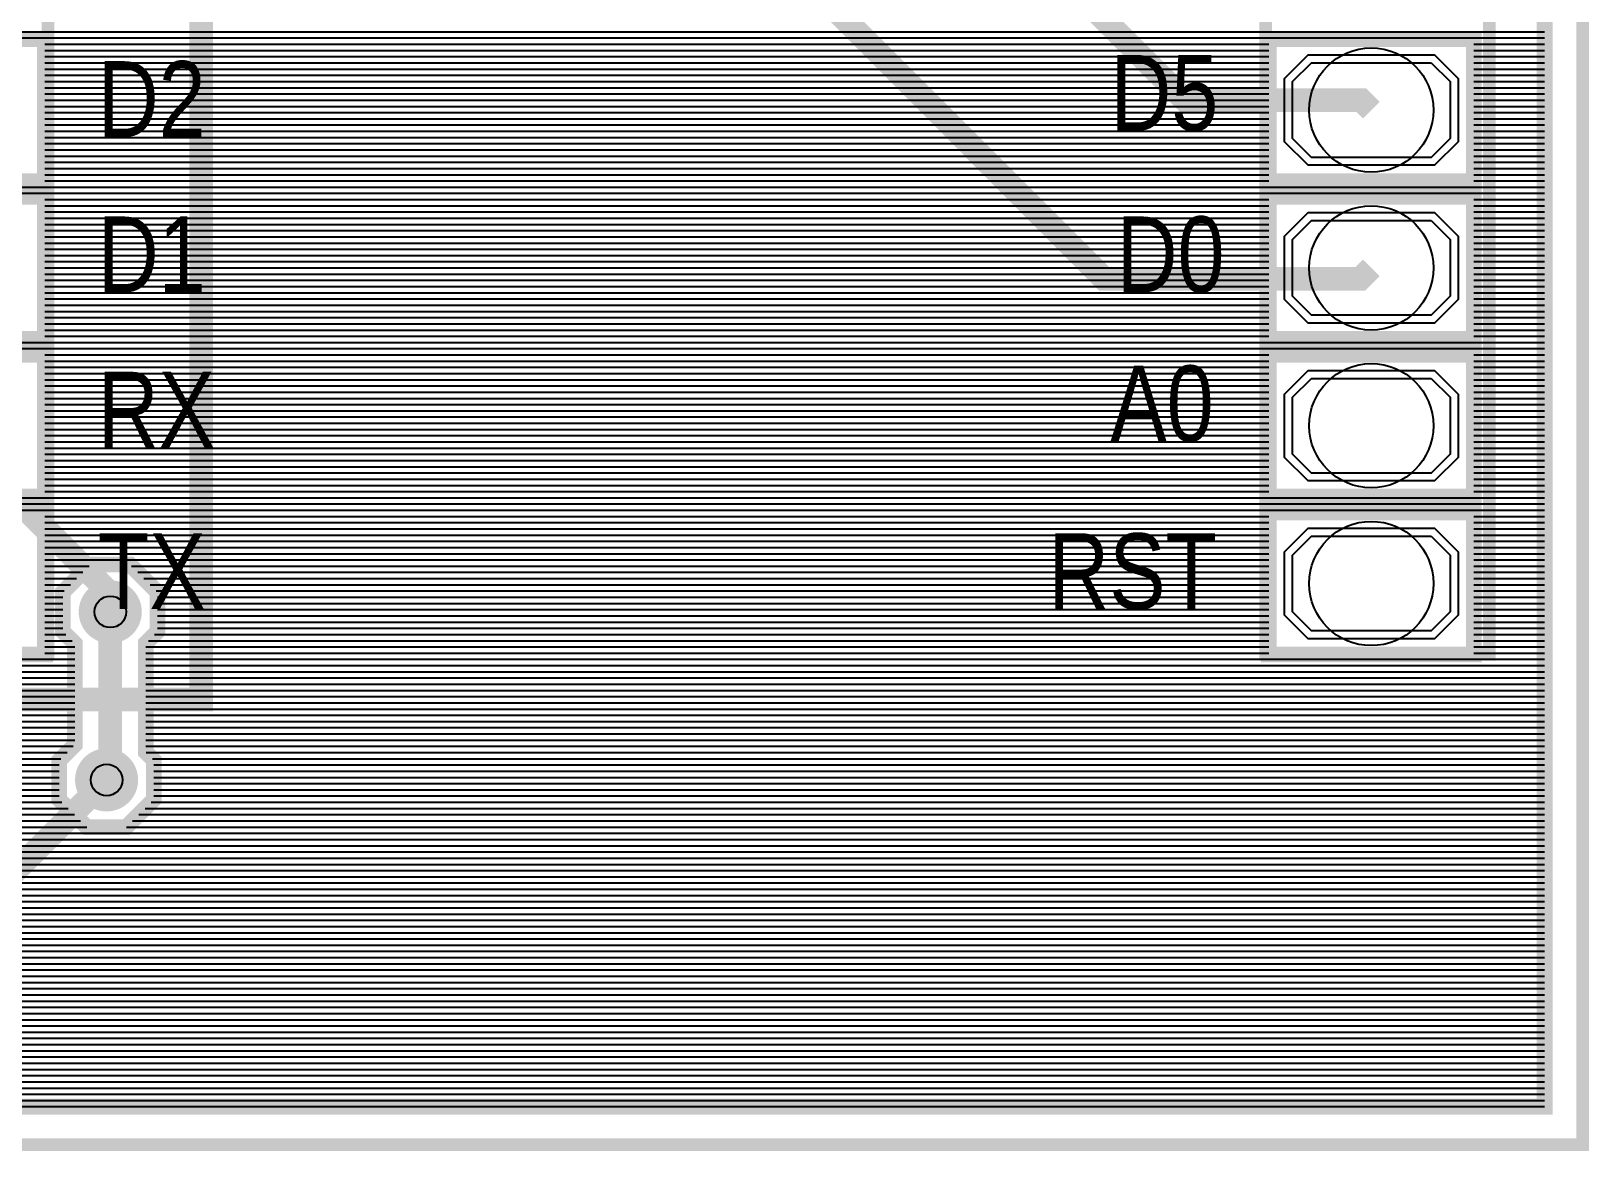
# Model space of a CAD drawing. Header units: inches. Extents: x -1.48 to 1.48, y -0.99 to 0.99.
# Drawn here: x 0.493 to 1.48, y -0.988 to -0.279 of the extents above; entities that cross this region are included whole.
import ezdxf

# ---------------------------------------------------------------- set-up
doc = ezdxf.new("R2010")
doc.units = ezdxf.units.IN
doc.layers.get('0').update_dxf_attribs({"linetype": 'CONTINUOUS'})

# ---------------------------------------------------------------- blocks, each defined once
blk = doc.blocks.new('EPAD')
at = {"const_width": 0.5}
blk.add_lwpolyline([(-0.25, 0, 1), (0.25, 0, 1)], format="xyb", close=True, dxfattribs=at)

msp = doc.modelspace()

# ---------------------------------------------------------------- linework, layer by layer
for points, const_width in [([(-1.476378, -0.984252), (1.476378, -0.984252), (1.476378, 0.984252), (-1.476378, 0.984252), (-1.476378, -0.984252)], 0.008), ([(-1.476378, -0.984252), (1.476378, -0.984252), (1.476378, 0.984252), (-1.476378, 0.984252), (-1.476378, -0.984252)], 0.008), ([(1.452378, -0.960252), (-1.452378, -0.960252), (-1.452378, 0.960252), (1.452378, 0.960252), (1.452378, -0.960252)], 0.01), ([(0.366142, -0.673638), (0.503937, -0.673638), (0.503937, 0.1177), (0.366142, 0.1177), (0.366142, -0.673638)], 0.008), ([(0.366142, -0.673638), (0.503937, -0.673638), (0.503937, 0.1177), (0.366142, 0.1177), (0.366142, -0.673638)], 0.008), ([(1.275591, -0.673638), (1.417323, -0.673638), (1.417323, 0.1177), (1.275591, 0.1177), (1.275591, -0.673638)], 0.008), ([(1.275591, -0.673638), (1.417323, -0.673638), (1.417323, 0.1177), (1.275591, 0.1177), (1.275591, -0.673638)], 0.008), ([(0.909449, 0.071244), (0.909449, -0.171885), (1.173301, -0.435737), (1.335539, -0.435737), (1.34252, -0.428756)], 0.015), ([(0.437008, -0.028756), (0.60105, -0.192798), (0.60105, -0.702196), (0.144306, -0.702196), (0.043307, -0.601197)], 0.015), ([(0.948819, -0.046867), (1.224409, -0.322457), (1.33622, -0.322457), (1.34252, -0.328756)], 0.015), ([(0.502007, -0.283757), (0.502007, -0.373756), (0.372008, -0.373756), (0.372008, -0.283757), (0.502007, -0.283757)], 0.01), ([(1.407519, -0.283757), (1.407519, -0.373756), (1.27752, -0.373756), (1.27752, -0.283757), (1.407519, -0.283757)], 0.01), ([(0.502007, -0.383757), (0.502007, -0.473756), (0.372008, -0.473756), (0.372008, -0.383757), (0.502007, -0.383757)], 0.01), ([(1.407519, -0.383757), (1.407519, -0.473756), (1.27752, -0.473756), (1.27752, -0.383757), (1.407519, -0.383757)], 0.01), ([(0.502007, -0.483757), (0.502007, -0.573756), (0.372008, -0.573756), (0.372008, -0.483757), (0.502007, -0.483757)], 0.01), ([(1.407519, -0.483757), (1.407519, -0.573756), (1.27752, -0.573756), (1.27752, -0.483757), (1.407519, -0.483757)], 0.01), ([(0.437008, -0.528756), (0.543361, -0.63511), (0.543361, -0.646714)], 0.015), ([(0.502007, -0.583757), (0.502007, -0.673756), (0.372008, -0.673756), (0.372008, -0.583757), (0.502007, -0.583757)], 0.01), ([(1.407519, -0.583757), (1.407519, -0.673756), (1.27752, -0.673756), (1.27752, -0.583757), (1.407519, -0.583757)], 0.01), ([(0.573361, -0.634287), (0.573361, -0.65914), (0.565861, -0.66664), (0.565861, -0.735583), (0.571046, -0.740769), (0.571046, -0.765621), (0.553473, -0.783194), (0.52862, -0.783194), (0.511047, -0.765621), (0.511047, -0.740769), (0.520862, -0.730954), (0.520862, -0.66664), (0.513362, -0.65914), (0.513362, -0.634287), (0.530935, -0.616714), (0.555788, -0.616714), (0.573361, -0.634287)], 0.01), ([(0.543361, -0.646714), (0.543361, -0.75088), (0.541047, -0.753195)], 0.015), ([(0.541047, -0.753195), (0.393044, -0.901197), (0.043307, -0.901197)], 0.015)]:
    msp.add_lwpolyline(points, dxfattribs=dict(const_width=const_width))
for points in [[(0.190647, -0.27915), (1.452378, -0.27915)], [(0.194584, -0.283087), (1.452378, -0.283087)], [(0.502007, -0.287024), (1.27752, -0.287024)], [(0.502007, -0.290961), (1.27752, -0.290961)], [(0.502007, -0.294898), (1.27752, -0.294898)], [(1.407519, -0.287024), (1.452378, -0.287024)], [(1.407519, -0.290961), (1.452378, -0.290961)], [(1.407519, -0.294898), (1.452378, -0.294898)], [(0.502007, -0.298835), (1.27752, -0.298835)], [(0.502007, -0.302772), (1.27752, -0.302772)], [(1.407519, -0.298835), (1.452378, -0.298835)], [(1.407519, -0.302772), (1.452378, -0.302772)], [(0.502007, -0.306709), (1.27752, -0.306709)], [(0.502007, -0.310646), (1.27752, -0.310646)], [(0.502007, -0.314583), (1.27752, -0.314583)], [(1.407519, -0.306709), (1.452378, -0.306709)], [(1.407519, -0.310646), (1.452378, -0.310646)], [(1.407519, -0.314583), (1.452378, -0.314583)], [(0.502007, -0.31852), (1.27752, -0.31852)], [(0.502007, -0.322457), (1.27752, -0.322457)], [(1.407519, -0.31852), (1.452378, -0.31852)], [(1.407519, -0.322457), (1.452378, -0.322457)], [(0.502007, -0.326394), (1.27752, -0.326394)], [(0.502007, -0.330331), (1.27752, -0.330331)], [(0.502007, -0.334268), (1.27752, -0.334268)], [(1.407519, -0.326394), (1.452378, -0.326394)], [(1.407519, -0.330331), (1.452378, -0.330331)], [(1.407519, -0.334268), (1.452378, -0.334268)], [(0.502007, -0.338205), (1.27752, -0.338205)], [(0.502007, -0.342142), (1.27752, -0.342142)], [(1.407519, -0.338205), (1.452378, -0.338205)], [(1.407519, -0.342142), (1.452378, -0.342142)], [(0.502007, -0.346079), (1.27752, -0.346079)], [(0.502007, -0.350016), (1.27752, -0.350016)], [(0.502007, -0.353953), (1.27752, -0.353953)], [(1.407519, -0.346079), (1.452378, -0.346079)], [(1.407519, -0.350016), (1.452378, -0.350016)], [(1.407519, -0.353953), (1.452378, -0.353953)], [(0.502007, -0.35789), (1.27752, -0.35789)], [(0.502007, -0.361827), (1.27752, -0.361827)], [(1.407519, -0.35789), (1.452378, -0.35789)], [(1.407519, -0.361827), (1.452378, -0.361827)], [(0.502007, -0.365764), (1.27752, -0.365764)], [(0.502007, -0.369701), (1.27752, -0.369701)], [(0.502007, -0.373638), (1.27752, -0.373638)], [(1.407519, -0.365764), (1.452378, -0.365764)], [(1.407519, -0.369701), (1.452378, -0.369701)], [(1.407519, -0.373638), (1.452378, -0.373638)], [(0.083324, -0.377575), (1.452378, -0.377575)], [(0.087261, -0.381512), (1.452378, -0.381512)], [(0.502007, -0.385449), (1.27752, -0.385449)], [(0.502007, -0.389386), (1.27752, -0.389386)], [(0.502007, -0.393323), (1.27752, -0.393323)], [(1.407519, -0.385449), (1.452378, -0.385449)], [(1.407519, -0.389386), (1.452378, -0.389386)], [(1.407519, -0.393323), (1.452378, -0.393323)], [(0.502007, -0.39726), (1.27752, -0.39726)], [(0.502007, -0.401197), (1.27752, -0.401197)], [(1.407519, -0.39726), (1.452378, -0.39726)], [(1.407519, -0.401197), (1.452378, -0.401197)], [(0.502007, -0.405134), (1.27752, -0.405134)], [(0.502007, -0.409071), (1.27752, -0.409071)], [(0.502007, -0.413008), (1.27752, -0.413008)], [(1.407519, -0.405134), (1.452378, -0.405134)], [(1.407519, -0.409071), (1.452378, -0.409071)], [(1.407519, -0.413008), (1.452378, -0.413008)], [(0.502007, -0.416945), (1.27752, -0.416945)], [(0.502007, -0.420882), (1.27752, -0.420882)], [(1.407519, -0.416945), (1.452378, -0.416945)], [(1.407519, -0.420882), (1.452378, -0.420882)], [(0.502007, -0.424819), (1.27752, -0.424819)], [(0.502007, -0.428756), (1.27752, -0.428756)], [(0.502007, -0.432693), (1.27752, -0.432693)], [(1.407519, -0.424819), (1.452378, -0.424819)], [(1.407519, -0.428756), (1.452378, -0.428756)], [(1.407519, -0.432693), (1.452378, -0.432693)], [(0.502007, -0.43663), (1.27752, -0.43663)], [(0.502007, -0.440567), (1.27752, -0.440567)], [(1.407519, -0.43663), (1.452378, -0.43663)], [(1.407519, -0.440567), (1.452378, -0.440567)], [(0.502007, -0.444504), (1.27752, -0.444504)], [(0.502007, -0.448441), (1.27752, -0.448441)], [(0.502007, -0.452378), (1.27752, -0.452378)], [(1.407519, -0.444504), (1.452378, -0.444504)], [(1.407519, -0.448441), (1.452378, -0.448441)], [(1.407519, -0.452378), (1.452378, -0.452378)], [(0.502007, -0.456315), (1.27752, -0.456315)], [(0.502007, -0.460252), (1.27752, -0.460252)], [(1.407519, -0.456315), (1.452378, -0.456315)], [(1.407519, -0.460252), (1.452378, -0.460252)], [(0.502007, -0.464189), (1.27752, -0.464189)], [(0.502007, -0.468126), (1.27752, -0.468126)], [(0.502007, -0.472063), (1.27752, -0.472063)], [(1.407519, -0.464189), (1.452378, -0.464189)], [(1.407519, -0.468126), (1.452378, -0.468126)], [(1.407519, -0.472063), (1.452378, -0.472063)], [(0.081749, -0.476), (1.452378, -0.476)], [(0.085686, -0.479937), (1.452378, -0.479937)], [(0.502007, -0.483874), (1.27752, -0.483874)], [(0.502007, -0.487811), (1.27752, -0.487811)], [(0.502007, -0.491748), (1.27752, -0.491748)], [(1.407519, -0.483874), (1.452378, -0.483874)], [(1.407519, -0.487811), (1.452378, -0.487811)], [(1.407519, -0.491748), (1.452378, -0.491748)], [(0.502007, -0.495685), (1.27752, -0.495685)], [(0.502007, -0.499622), (1.27752, -0.499622)], [(1.407519, -0.495685), (1.452378, -0.495685)], [(1.407519, -0.499622), (1.452378, -0.499622)], [(0.502007, -0.503559), (1.27752, -0.503559)], [(0.502007, -0.507496), (1.27752, -0.507496)], [(0.502007, -0.511433), (1.27752, -0.511433)], [(1.407519, -0.503559), (1.452378, -0.503559)], [(1.407519, -0.507496), (1.452378, -0.507496)], [(1.407519, -0.511433), (1.452378, -0.511433)], [(0.502007, -0.51537), (1.27752, -0.51537)], [(0.502007, -0.519307), (1.27752, -0.519307)], [(1.407519, -0.51537), (1.452378, -0.51537)], [(1.407519, -0.519307), (1.452378, -0.519307)], [(0.502007, -0.523244), (1.27752, -0.523244)], [(0.502007, -0.527181), (1.27752, -0.527181)], [(0.502007, -0.531119), (1.27752, -0.531119)], [(1.407519, -0.523244), (1.452378, -0.523244)], [(1.407519, -0.527181), (1.452378, -0.527181)], [(1.407519, -0.531119), (1.452378, -0.531119)], [(0.502007, -0.535056), (1.27752, -0.535056)], [(0.502007, -0.538993), (1.27752, -0.538993)], [(1.407519, -0.535056), (1.452378, -0.535056)], [(1.407519, -0.538993), (1.452378, -0.538993)], [(0.502007, -0.54293), (1.27752, -0.54293)], [(0.502007, -0.546867), (1.27752, -0.546867)], [(0.502007, -0.550804), (1.27752, -0.550804)], [(1.407519, -0.54293), (1.452378, -0.54293)], [(1.407519, -0.546867), (1.452378, -0.546867)], [(1.407519, -0.550804), (1.452378, -0.550804)], [(0.502007, -0.554741), (1.27752, -0.554741)], [(0.502007, -0.558678), (1.27752, -0.558678)], [(0.502007, -0.562615), (1.27752, -0.562615)], [(1.407519, -0.554741), (1.452378, -0.554741)], [(1.407519, -0.558678), (1.452378, -0.558678)], [(1.407519, -0.562615), (1.452378, -0.562615)], [(0.502007, -0.566552), (1.27752, -0.566552)], [(0.502007, -0.570489), (1.27752, -0.570489)], [(1.407519, -0.566552), (1.452378, -0.566552)], [(1.407519, -0.570489), (1.452378, -0.570489)], [(0.080174, -0.574426), (1.452378, -0.574426)], [(0.084111, -0.578363), (1.452378, -0.578363)], [(0.088048, -0.5823), (1.452378, -0.5823)], [(0.502007, -0.586237), (1.27752, -0.586237)], [(0.502007, -0.590174), (1.27752, -0.590174)], [(1.407519, -0.586237), (1.452378, -0.586237)], [(1.407519, -0.590174), (1.452378, -0.590174)], [(0.502007, -0.594111), (1.27752, -0.594111)], [(0.502007, -0.598048), (1.27752, -0.598048)], [(0.502007, -0.601985), (1.27752, -0.601985)], [(1.407519, -0.594111), (1.452378, -0.594111)], [(1.407519, -0.598048), (1.452378, -0.598048)], [(1.407519, -0.601985), (1.452378, -0.601985)], [(0.502007, -0.605922), (1.27752, -0.605922)], [(0.502007, -0.609859), (1.27752, -0.609859)], [(1.407519, -0.605922), (1.452378, -0.605922)], [(1.407519, -0.609859), (1.452378, -0.609859)], [(0.502007, -0.613796), (1.27752, -0.613796)], [(0.502007, -0.617733), (0.529917, -0.617733)], [(0.502007, -0.62167), (0.52598, -0.62167)], [(0.556806, -0.617733), (1.27752, -0.617733)], [(0.560743, -0.62167), (1.27752, -0.62167)], [(1.407519, -0.613796), (1.452378, -0.613796)], [(1.407519, -0.617733), (1.452378, -0.617733)], [(1.407519, -0.62167), (1.452378, -0.62167)], [(0.502007, -0.625607), (0.522043, -0.625607)], [(0.502007, -0.629544), (0.518106, -0.629544)], [(0.56468, -0.625607), (1.27752, -0.625607)], [(0.568617, -0.629544), (1.27752, -0.629544)], [(1.407519, -0.625607), (1.452378, -0.625607)], [(1.407519, -0.629544), (1.452378, -0.629544)], [(0.502007, -0.633481), (0.514169, -0.633481)], [(0.502007, -0.637418), (0.513362, -0.637418)], [(0.502007, -0.641355), (0.513362, -0.641355)], [(0.572554, -0.633481), (1.27752, -0.633481)], [(0.573361, -0.637418), (1.27752, -0.637418)], [(0.573361, -0.641355), (1.27752, -0.641355)], [(1.407519, -0.633481), (1.452378, -0.633481)], [(1.407519, -0.637418), (1.452378, -0.637418)], [(1.407519, -0.641355), (1.452378, -0.641355)], [(0.502007, -0.645292), (0.513362, -0.645292)], [(0.502007, -0.649229), (0.513362, -0.649229)], [(0.573361, -0.645292), (1.27752, -0.645292)], [(0.573361, -0.649229), (1.27752, -0.649229)], [(1.407519, -0.645292), (1.452378, -0.645292)], [(1.407519, -0.649229), (1.452378, -0.649229)], [(0.502007, -0.653166), (0.513362, -0.653166)], [(0.502007, -0.657103), (0.513362, -0.657103)], [(0.502007, -0.66104), (0.515261, -0.66104)], [(0.571461, -0.66104), (1.27752, -0.66104)], [(0.573361, -0.653166), (1.27752, -0.653166)], [(0.573361, -0.657103), (1.27752, -0.657103)], [(1.407519, -0.653166), (1.452378, -0.653166)], [(1.407519, -0.657103), (1.452378, -0.657103)], [(1.407519, -0.66104), (1.452378, -0.66104)], [(0.502007, -0.664977), (0.519198, -0.664977)], [(0.502007, -0.668914), (0.520862, -0.668914)], [(0.565861, -0.668914), (1.27752, -0.668914)], [(0.567524, -0.664977), (1.27752, -0.664977)], [(1.407519, -0.664977), (1.452378, -0.664977)], [(1.407519, -0.668914), (1.452378, -0.668914)], [(0.082537, -0.676788), (0.520862, -0.676788)], [(0.086474, -0.680725), (0.520862, -0.680725)], [(0.502007, -0.672851), (0.520862, -0.672851)], [(0.565861, -0.672851), (1.27752, -0.672851)], [(0.565861, -0.676788), (1.452378, -0.676788)], [(0.565861, -0.680725), (1.452378, -0.680725)], [(1.407519, -0.672851), (1.452378, -0.672851)], [(0.088307, -0.684662), (0.520862, -0.684662)], [(0.088307, -0.688599), (0.520862, -0.688599)], [(0.565861, -0.684662), (1.452378, -0.684662)], [(0.565861, -0.688599), (1.452378, -0.688599)], [(0.088307, -0.692536), (0.520862, -0.692536)], [(0.088307, -0.696473), (0.520862, -0.696473)], [(0.088307, -0.70041), (0.520862, -0.70041)], [(0.565861, -0.692536), (1.452378, -0.692536)], [(0.565861, -0.696473), (1.452378, -0.696473)], [(0.565861, -0.70041), (1.452378, -0.70041)], [(0.088307, -0.704347), (0.520862, -0.704347)], [(0.088307, -0.708284), (0.520862, -0.708284)], [(0.565861, -0.704347), (1.452378, -0.704347)], [(0.565861, -0.708284), (1.452378, -0.708284)], [(0.088048, -0.720095), (0.520862, -0.720095)], [(0.088307, -0.712221), (0.520862, -0.712221)], [(0.088307, -0.716158), (0.520862, -0.716158)], [(0.565861, -0.712221), (1.452378, -0.712221)], [(0.565861, -0.716158), (1.452378, -0.716158)], [(0.565861, -0.720095), (1.452378, -0.720095)], [(0.080174, -0.727969), (0.520862, -0.727969)], [(0.084111, -0.724032), (0.520862, -0.724032)], [(0.565861, -0.724032), (1.452378, -0.724032)], [(0.565861, -0.727969), (1.452378, -0.727969)], [(0.068363, -0.73978), (0.512036, -0.73978)], [(0.0723, -0.735843), (0.515973, -0.735843)], [(0.076237, -0.731906), (0.51991, -0.731906)], [(0.565861, -0.731906), (1.452378, -0.731906)], [(0.566121, -0.735843), (1.452378, -0.735843)], [(0.570058, -0.73978), (1.452378, -0.73978)], [(-0.492244, -0.747654), (0.511047, -0.747654)], [(0.064426, -0.743717), (0.511047, -0.743717)], [(0.571046, -0.743717), (1.452378, -0.743717)], [(0.571046, -0.747654), (1.452378, -0.747654)], [(-0.492244, -0.751591), (0.511047, -0.751591)], [(-0.492244, -0.755528), (0.511047, -0.755528)], [(0.065214, -0.759465), (0.511047, -0.759465)], [(0.571046, -0.751591), (1.452378, -0.751591)], [(0.571046, -0.755528), (1.452378, -0.755528)], [(0.571046, -0.759465), (1.452378, -0.759465)], [(0.069151, -0.763402), (0.511047, -0.763402)], [(0.073088, -0.767339), (0.512765, -0.767339)], [(0.569329, -0.767339), (1.452378, -0.767339)], [(0.571046, -0.763402), (1.452378, -0.763402)], [(0.077025, -0.771276), (0.516702, -0.771276)], [(0.080962, -0.775213), (0.520639, -0.775213)], [(0.084899, -0.77915), (0.524576, -0.77915)], [(0.557518, -0.77915), (1.452378, -0.77915)], [(0.561455, -0.775213), (1.452378, -0.775213)], [(0.565392, -0.771276), (1.452378, -0.771276)], [(0.088307, -0.783087), (0.528513, -0.783087)], [(0.088307, -0.787024), (1.452378, -0.787024)], [(0.553581, -0.783087), (1.452378, -0.783087)], [(0.088307, -0.790961), (1.452378, -0.790961)], [(0.088307, -0.794898), (1.452378, -0.794898)], [(0.088307, -0.798835), (1.452378, -0.798835)], [(0.088307, -0.802772), (1.452378, -0.802772)], [(0.088307, -0.806709), (1.452378, -0.806709)], [(0.088307, -0.810646), (1.452378, -0.810646)], [(0.088307, -0.814583), (1.452378, -0.814583)], [(0.088307, -0.81852), (1.452378, -0.81852)], [(0.081749, -0.826394), (1.452378, -0.826394)], [(0.085686, -0.822457), (1.452378, -0.822457)], [(0.069938, -0.838205), (1.452378, -0.838205)], [(0.073875, -0.834268), (1.452378, -0.834268)], [(0.077812, -0.830331), (1.452378, -0.830331)], [(0.062064, -0.846079), (1.452378, -0.846079)], [(0.066001, -0.842142), (1.452378, -0.842142)], [(-0.492244, -0.850016), (1.452378, -0.850016)], [(-0.492244, -0.853953), (1.452378, -0.853953)], [(0.063639, -0.85789), (1.452378, -0.85789)], [(0.067576, -0.861827), (1.452378, -0.861827)], [(0.071513, -0.865764), (1.452378, -0.865764)], [(0.07545, -0.869701), (1.452378, -0.869701)], [(0.079387, -0.873638), (1.452378, -0.873638)], [(0.083324, -0.877575), (1.452378, -0.877575)], [(0.087261, -0.881512), (1.452378, -0.881512)], [(0.088307, -0.885449), (1.452378, -0.885449)], [(0.088307, -0.889386), (1.452378, -0.889386)], [(0.088307, -0.893323), (1.452378, -0.893323)], [(0.088307, -0.89726), (1.452378, -0.89726)], [(0.088307, -0.901197), (1.452378, -0.901197)], [(0.088307, -0.905134), (1.452378, -0.905134)], [(0.088307, -0.909071), (1.452378, -0.909071)], [(0.088307, -0.913008), (1.452378, -0.913008)], [(0.088307, -0.916945), (1.452378, -0.916945)], [(0.083324, -0.924819), (1.452378, -0.924819)], [(0.087261, -0.920882), (1.452378, -0.920882)], [(0.071513, -0.93663), (1.452378, -0.93663)], [(0.07545, -0.932693), (1.452378, -0.932693)], [(0.079387, -0.928756), (1.452378, -0.928756)], [(0.063639, -0.944504), (1.452378, -0.944504)], [(0.067576, -0.940567), (1.452378, -0.940567)], [(-1.452378, -0.948441), (1.452378, -0.948441)], [(-1.452378, -0.952378), (1.452378, -0.952378)], [(-1.452378, -0.956315), (1.452378, -0.956315)], [(-1.452378, -0.960252), (1.452378, -0.960252)]]:
    msp.add_lwpolyline(points)
for points in [[(1.39752, -0.308685), (1.39752, -0.348827), (1.382591, -0.363756), (1.302449, -0.363756), (1.28752, -0.348827), (1.28752, -0.308685), (1.302449, -0.293756), (1.382591, -0.293756), (1.39752, -0.308685)], [(1.38052, -0.298756), (1.39252, -0.310756), (1.39252, -0.346756), (1.38052, -0.358756), (1.30452, -0.358756), (1.29252, -0.346756), (1.29252, -0.310756), (1.30452, -0.298756), (1.38052, -0.298756)], [(1.39752, -0.408685), (1.39752, -0.448827), (1.382591, -0.463756), (1.302449, -0.463756), (1.28752, -0.448827), (1.28752, -0.408685), (1.302449, -0.393756), (1.382591, -0.393756), (1.39752, -0.408685)], [(1.38052, -0.398756), (1.39252, -0.410756), (1.39252, -0.446756), (1.38052, -0.458756), (1.30452, -0.458756), (1.29252, -0.446756), (1.29252, -0.410756), (1.30452, -0.398756), (1.38052, -0.398756)], [(1.39752, -0.508685), (1.39752, -0.548827), (1.382591, -0.563756), (1.302449, -0.563756), (1.28752, -0.548827), (1.28752, -0.508685), (1.302449, -0.493756), (1.382591, -0.493756), (1.39752, -0.508685)], [(1.38052, -0.498756), (1.39252, -0.510756), (1.39252, -0.546756), (1.38052, -0.558756), (1.30452, -0.558756), (1.29252, -0.546756), (1.29252, -0.510756), (1.30452, -0.498756), (1.38052, -0.498756)], [(1.39752, -0.608685), (1.39752, -0.648827), (1.382591, -0.663756), (1.302449, -0.663756), (1.28752, -0.648827), (1.28752, -0.608685), (1.302449, -0.593756), (1.382591, -0.593756), (1.39752, -0.608685)], [(1.38052, -0.598756), (1.39252, -0.610756), (1.39252, -0.646756), (1.38052, -0.658756), (1.30452, -0.658756), (1.29252, -0.646756), (1.29252, -0.610756), (1.30452, -0.598756), (1.38052, -0.598756)]]:
    msp.add_lwpolyline(points, close=True)
for centre, radius in [((1.34252, -0.328756), 0.03937), ((1.34252, -0.428756), 0.03937), ((1.34252, -0.528756), 0.03937), ((1.34252, -0.628756), 0.03937), ((0.543361, -0.646714), 0.01), ((0.541047, -0.753195), 0.01)]:
    msp.add_circle(centre, radius)

# ---------------------------------------------------------------- block references
for p, xscale, yscale in [((0.543361, -0.646714), 0.04, 0.04), ((0.543361, -0.646714), 0.03, 0.03), ((0.541047, -0.753195), 0.04, 0.04), ((0.541047, -0.753195), 0.03, 0.03)]:
    msp.add_blockref('EPAD', p, dxfattribs=dict(xscale=xscale, yscale=yscale))

# ---------------------------------------------------------------- texts
at = {"width": 0.833333}
for s, p in [('D5', (1.177165, -0.341811)), ('D5', (1.177165, -0.341811)), ('D2', (0.535433, -0.345748)), ('D2', (0.535433, -0.345748)), ('D1', (0.535433, -0.444174)), ('D1', (0.535433, -0.444174)), ('D0', (1.181102, -0.444174)), ('D0', (1.181102, -0.444174)), ('A0', (1.177165, -0.538662)), ('A0', (1.177165, -0.538662)), ('RX', (0.535433, -0.542599)), ('RX', (0.535433, -0.542599)), ('TX', (0.535433, -0.644961)), ('TX', (0.535433, -0.644961)), ('RST', (1.137795, -0.644961)), ('RST', (1.137795, -0.644961))]:
    msp.add_text(s, height=0.048, dxfattribs=at).set_placement(p)

doc.saveas('drawing.dxf')
